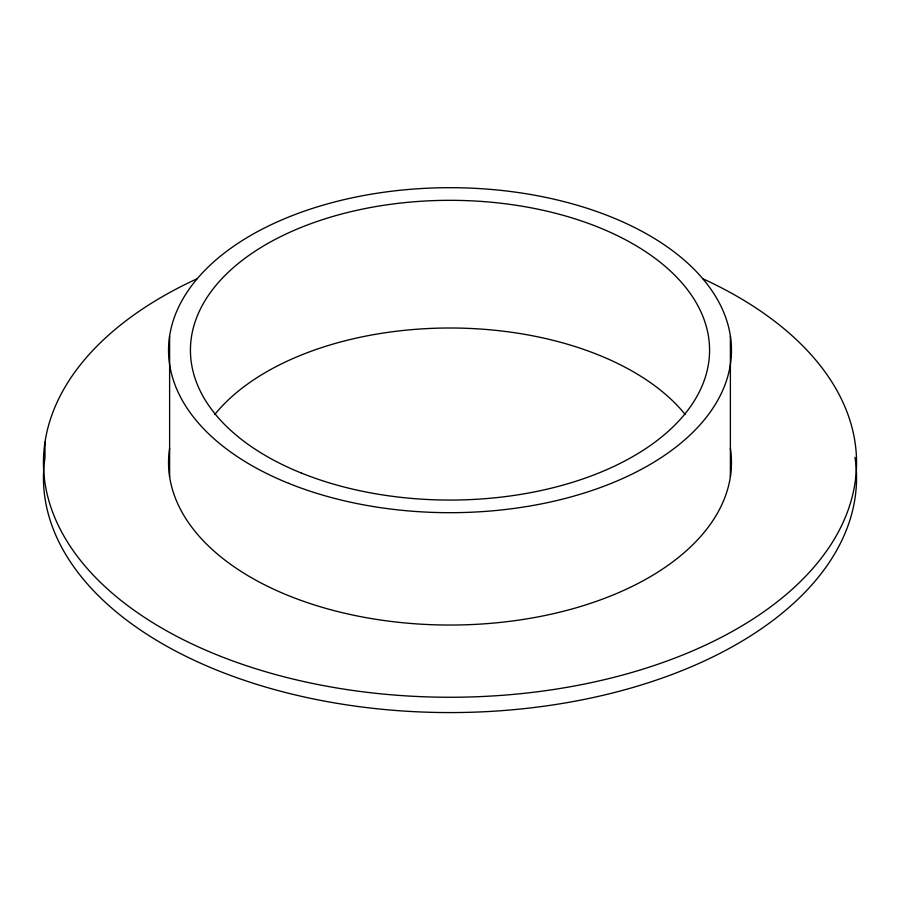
<?xml version="1.0" encoding="UTF-8"?>
<svg xmlns="http://www.w3.org/2000/svg" width="900" height="900" viewBox="0 0 900 900"><rect width="100%" height="100%" fill="white"/><g stroke="black" fill="none" stroke-linecap="round" stroke-linejoin="round"><path stroke-width="1.35" d="M730.384 336.026L730.384 476.707M169.616 336.026L169.616 476.707M45 442.08L45 457.402A406.553 234.72 0 0 0 450 712.575A406.553 234.72 0 0 0 855 457.402M214.751 414.529A259.56 149.861 0 0 1 450 328.005A259.56 149.861 0 0 1 685.249 414.529M730.384 448.38A281.452 162.495 0 0 1 450 625.039A281.452 162.495 0 0 1 169.616 448.38M703.001 278.809A406.553 234.72 0 0 1 748.159 622.102A406.553 234.72 0 0 1 151.841 622.102A406.553 234.72 0 0 1 196.999 278.809M288.562 483.3A281.452 162.495 0 0 0 730.384 364.354A281.452 162.495 0 0 0 331.054 202.916A281.452 162.495 0 0 0 288.562 483.3M301.118 472.95A259.56 149.861 0 0 0 708.581 363.251A259.56 149.861 0 0 0 340.301 214.369A259.56 149.861 0 0 0 301.118 472.95"/></g></svg>
